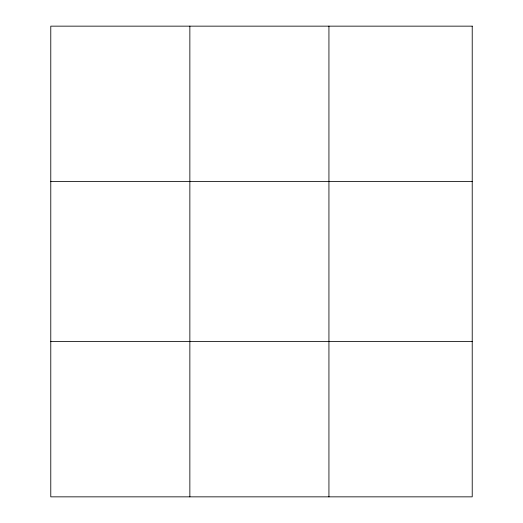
<?xml version="1.0" encoding="UTF-8"?>
<svg xmlns="http://www.w3.org/2000/svg" width="523" height="523" viewBox="0 0 523 523"><rect width="100%" height="100%" fill="white"/><g stroke="black" fill="none" stroke-linecap="round" stroke-linejoin="round"><path stroke-width="0.78" d="M189.856 496.85L189.856 26.15M328.934 496.85L328.934 26.15M50.777 181.481L472.223 181.481M50.777 341.519L472.223 341.519M472.223 26.15L472.223 496.85L50.777 496.85L50.777 26.15L472.223 26.15"/></g></svg>
